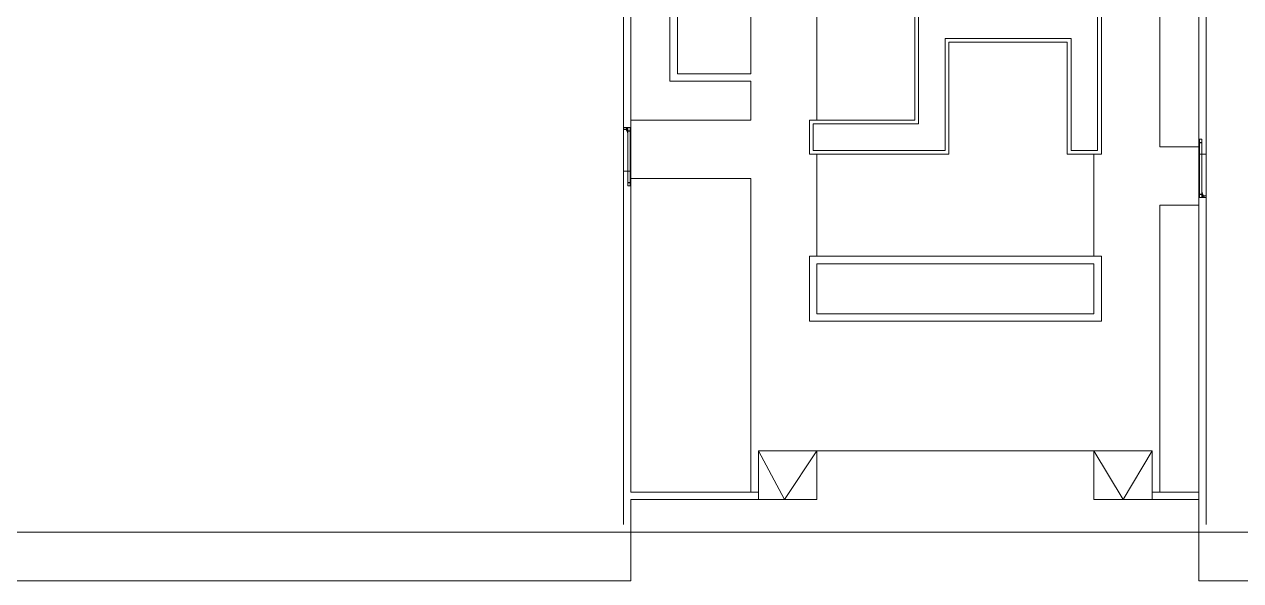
# Model space of a CAD drawing. Header units: metres. Extents: x 5205117 to 5948571, y 646915 to 1143748.
# Drawn here: x 5316649 to 5354140, y 884625 to 901778 of the extents above; entities that cross this region are included whole.
import ezdxf

# ---------------------------------------------------------------- set-up
doc = ezdxf.new("R2010")
doc.units = ezdxf.units.M
doc.header["$MEASUREMENT"] = 0
for name, color, linetype, lineweight in [('A-Door', 3, 'Continuous', 15), ('A-Elevation 1', 4, 'Continuous', 13), ('A-Elevation 2', 163, 'Continuous', 9), ('A-Elevation 3', 251, 'Continuous', 5), ('road', 7, 'Continuous', 9)]:
    doc.layers.add(name, color=color, linetype=linetype, lineweight=lineweight)

# ---------------------------------------------------------------- blocks, each defined once
blk = doc.blocks.new('A$C7DF671ED')
at = {"layer": 'A-Door'}
for p, q in [((-8, 1699), (-9, 1698)), ((-9, 1698), (-9, 1697)), ((-9, 1697), (-9, 1696)), ((-9, 1696), (-9, 1695)), ((-9, 1695), (-9, 1693)), ((-9, 1693), (-8, 1693)), ((-7, 1700), (-8, 1699)), ((-7, 1698), (-8, 1698)), ((-8, 1698), (-8, 1698)), ((-8, 1698), (-8, 1697)), ((-8, 1697), (-8, 1697)), ((-8, 1697), (-8, 1697)), ((-8, 1697), (-8, 1697)), ((-8, 1697), (-8, 1696)), ((-8, 1696), (-8, 1696)), ((-8, 1696), (-8, 1695)), ((-8, 1696), (-8, 1696)), ((-8, 1696), (-8, 1696)), ((-8, 1696), (-8, 1696)), ((-8, 1695), (-8, 1695)), ((-8, 1695), (-8, 1695)), ((-8, 1695), (-8, 1695)), ((-8, 1695), (-8, 1694)), ((-8, 1694), (-8, 1694)), ((-8, 1694), (-8, 1694)), ((-7, 1694), (-8, 1694)), ((-8, 1693), (-7, 1692)), ((-6, 1700), (-7, 1700)), ((-6, 1699), (-7, 1699)), ((-7, 1699), (-7, 1698)), ((-7, 1698), (-7, 1698)), ((-7, 1698), (-7, 1698)), ((-7, 1698), (-7, 1698)), ((-7, 1698), (-7, 1698)), ((-7, 1694), (-7, 1693)), ((-7, 1694), (-7, 1694)), ((-7, 1693), (-7, 1693)), ((-7, 1693), (-7, 1693)), ((-7, 1693), (-7, 1693)), ((-7, 1693), (-7, 1693)), ((-7, 1693), (-6, 1693)), ((-7, 1692), (-6, 1691)), ((-5, 1700), (-6, 1700)), ((-6, 1699), (-6, 1699)), ((-5, 1699), (-6, 1699)), ((-6, 1699), (-6, 1699)), ((-6, 1699), (-6, 1699)), ((-6, 1699), (-6, 1699)), ((-6, 1693), (-6, 1692)), ((-6, 1693), (-6, 1693)), ((-6, 1693), (-6, 1693)), ((-6, 1693), (-6, 1693)), ((-6, 1692), (-5, 1692)), ((-6, 1691), (-5, 1691)), ((-5, 1738), (0, 1738)), ((-5, 1738), (-5, 1733)), ((-5, 1733), (0, 1733)), ((-5, 1733), (-5, 1723)), ((-5, 1723), (0, 1723)), ((-5, 1723), (-5, 1718)), ((-5, 1718), (0, 1718)), ((-5, 1709), (-5, 1718)), ((-5, 1709), (0, 1709)), ((-5, 1709), (-5, 1700)), ((-5, 1700), (0, 1700)), ((-3, 1700), (-5, 1700)), ((-4, 1699), (-5, 1699)), ((-5, 1699), (-5, 1699)), ((-5, 1699), (-5, 1699)), ((-5, 1699), (-5, 1699)), ((-5, 1692), (-5, 1692)), ((-5, 1692), (-5, 1692)), ((-5, 1692), (-5, 1692)), ((-5, 1692), (-4, 1692)), ((-5, 1691), (-3, 1691)), ((-5, 1691), (-5, 1683)), ((0, 1691), (-5, 1691)), ((0, 1683), (-5, 1683)), ((-5, 1683), (-5, 1674)), ((0, 1674), (-5, 1674)), ((-5, 1674), (-5, 1668)), ((0, 1668), (-5, 1668)), ((-5, 1668), (-5, 1659)), ((0, 1659), (-5, 1659)), ((-5, 1659), (-5, 1654)), ((0, 1654), (-5, 1654)), ((-4, 1699), (-4, 1699)), ((-4, 1699), (-4, 1699)), ((-4, 1699), (-4, 1699)), ((-3, 1699), (-4, 1699)), ((-4, 1699), (-4, 1699)), ((-4, 1692), (-3, 1693)), ((-4, 1692), (-4, 1692)), ((-4, 1692), (-4, 1692)), ((-4, 1692), (-4, 1692)), ((-2, 1700), (-3, 1700)), ((-3, 1699), (-3, 1699)), ((-3, 1699), (-3, 1699)), ((-2, 1698), (-3, 1699)), ((-3, 1699), (-3, 1699)), ((-3, 1699), (-3, 1699)), ((-3, 1693), (-3, 1693)), ((-3, 1693), (-3, 1693)), ((-3, 1693), (-3, 1693)), ((-3, 1693), (-3, 1693)), ((-3, 1693), (-2, 1693)), ((-3, 1691), (-2, 1692)), ((-1, 1699), (-2, 1700)), ((-2, 1697), (-2, 1698)), ((-2, 1698), (-2, 1698)), ((-2, 1698), (-2, 1698)), ((-2, 1698), (-2, 1698)), ((-2, 1698), (-2, 1698)), ((-2, 1698), (-2, 1698)), ((-1, 1697), (-2, 1697)), ((-2, 1694), (-1, 1695)), ((-2, 1693), (-2, 1694)), ((-2, 1694), (-2, 1694)), ((-2, 1694), (-2, 1694)), ((-2, 1694), (-2, 1694)), ((-2, 1694), (-2, 1694)), ((-2, 1692), (-1, 1693)), ((-2, 1693), (-2, 1693)), ((-2, 1693), (-2, 1693)), ((-1, 1698), (-1, 1699)), ((0, 1697), (-1, 1698)), ((-1, 1696), (-1, 1697)), ((-1, 1697), (-1, 1697)), ((-1, 1697), (-1, 1697)), ((-1, 1697), (-1, 1697)), ((-1, 1696), (-1, 1696)), ((-1, 1696), (-1, 1696)), ((-1, 1695), (-1, 1696)), ((-1, 1696), (-1, 1696)), ((-1, 1693), (0, 1695)), ((-1, 1695), (-1, 1695)), ((-1, 1695), (-1, 1695)), ((-1, 1695), (-1, 1695)), ((-1, 1695), (-1, 1695)), ((-1, 1693), (-1, 1693)), ((0, 1800), (74, 1800)), ((0, 1738), (0, 1800)), ((0, 1738), (0, 1733)), ((0, 1723), (0, 1733)), ((0, 1718), (0, 1723)), ((0, 1709), (0, 1718)), ((0, 1700), (0, 1709)), ((74, 1700), (0, 1700)), ((0, 1696), (0, 1700)), ((0, 1696), (0, 1697)), ((0, 1695), (0, 1696)), ((0, 1693), (0, 1696)), ((0, 1691), (0, 1693)), ((0, 1691), (74, 1691)), ((0, 1683), (0, 1691)), ((0, 1683), (0, 1674)), ((0, 1668), (0, 1674)), ((0, 1659), (0, 1668)), ((0, 1654), (0, 1659)), ((0, 1654), (0, 109)), ((74, 1700), (74, 1800)), ((74, 1691), (74, 165)), ((0, 109), (74, 109)), ((0, 0), (0, 100)), ((0, 100), (74, 100)), ((74, 0), (0, 0)), ((81, 165), (74, 165)), ((74, 165), (74, 156)), ((81, 156), (74, 156)), ((74, 118), (74, 156)), ((74, 118), (75, 118)), ((74, 118), (74, 118)), ((74, 118), (74, 118)), ((74, 118), (74, 118)), ((74, 118), (74, 118)), ((74, 118), (74, 118)), ((75, 118), (74, 118)), ((74, 118), (74, 112)), ((81, 112), (74, 112)), ((74, 109), (74, 112)), ((78, 102), (74, 109)), ((74, 109), (74, 109)), ((74, 109), (74, 109)), ((74, 67), (74, 100)), ((74, 67), (79, 67)), ((74, 39), (74, 67)), ((74, 0), (74, 39)), ((74, 39), (79, 39)), ((81, 118), (75, 118)), ((81, 95), (78, 102)), ((82, 113), (79, 118)), ((79, 67), (79, 60)), ((79, 60), (91, 60)), ((79, 48), (79, 56)), ((92, 56), (79, 56)), ((79, 55), (79, 55)), ((79, 55), (79, 55)), ((79, 51), (79, 55)), ((79, 51), (79, 55)), ((79, 55), (79, 55)), ((81, 55), (79, 55)), ((79, 51), (79, 51)), ((79, 51), (79, 51)), ((79, 51), (79, 51)), ((79, 51), (80, 51)), ((93, 48), (79, 48)), ((79, 39), (79, 45)), ((79, 45), (93, 45)), ((80, 51), (81, 51)), ((80, 51), (80, 51)), ((80, 51), (80, 51)), ((81, 165), (81, 156)), ((81, 156), (81, 123)), ((86, 125), (81, 123)), ((81, 123), (81, 118)), ((81, 112), (81, 118)), ((84, 88), (81, 95)), ((81, 55), (82, 55)), ((81, 55), (81, 55)), ((81, 51), (82, 51)), ((81, 51), (81, 51)), ((81, 51), (81, 51)), ((86, 106), (82, 113)), ((82, 55), (83, 55)), ((82, 55), (82, 55)), ((82, 51), (82, 51)), ((82, 51), (83, 51)), ((83, 55), (84, 55)), ((83, 51), (84, 51)), ((87, 81), (84, 88)), ((84, 55), (86, 55)), ((84, 55), (84, 55)), ((84, 51), (86, 51)), ((84, 51), (84, 51)), ((90, 118), (86, 125)), ((89, 99), (86, 106)), ((86, 55), (87, 55)), ((86, 55), (86, 55)), ((86, 51), (86, 51)), ((86, 51), (87, 51)), ((89, 73), (87, 81)), ((87, 55), (88, 55)), ((87, 51), (88, 51)), ((88, 55), (89, 55)), ((88, 55), (88, 55)), ((88, 51), (89, 51)), ((88, 51), (88, 51)), ((92, 91), (89, 99)), ((90, 66), (89, 73)), ((89, 55), (89, 51)), ((89, 55), (90, 55)), ((89, 51), (90, 51)), ((89, 12), (90, 17)), ((89, 12), (90, 8)), ((94, 110), (90, 118)), ((91, 60), (90, 66)), ((90, 55), (91, 55)), ((90, 55), (90, 55)), ((90, 55), (90, 55)), ((91, 51), (90, 51)), ((90, 51), (90, 51)), ((90, 51), (90, 51)), ((90, 17), (92, 20)), ((92, 5), (90, 8)), ((91, 60), (110, 60)), ((91, 55), (91, 55)), ((92, 55), (91, 55)), ((92, 51), (91, 51)), ((91, 51), (91, 51)), ((95, 83), (92, 91)), ((92, 56), (93, 56)), ((92, 55), (92, 56)), ((92, 55), (92, 55)), ((94, 55), (92, 55)), ((92, 55), (92, 55)), ((93, 51), (92, 55)), ((92, 51), (92, 51)), ((93, 51), (92, 51)), ((92, 20), (94, 22)), ((95, 2), (92, 5)), ((93, 56), (94, 56)), ((93, 50), (93, 51)), ((94, 51), (93, 51)), ((93, 48), (93, 50)), ((93, 48), (111, 48)), ((93, 43), (93, 45)), ((93, 45), (112, 45)), ((94, 35), (93, 43)), ((98, 102), (94, 110)), ((94, 56), (95, 56)), ((94, 51), (94, 55)), ((95, 55), (94, 55)), ((94, 55), (94, 55)), ((94, 55), (94, 55)), ((94, 55), (94, 55)), ((95, 51), (94, 51)), ((94, 51), (94, 51)), ((94, 51), (94, 51)), ((94, 51), (94, 51)), ((94, 22), (94, 35)), ((94, 22), (95, 23)), ((94, 17), (94, 22)), ((112, 17), (94, 17)), ((97, 75), (95, 83)), ((95, 56), (96, 56)), ((97, 55), (95, 55)), ((97, 51), (95, 51)), ((95, 23), (98, 25)), ((98, 0), (95, 2)), ((96, 56), (96, 56)), ((96, 56), (96, 56)), ((96, 56), (96, 56)), ((97, 56), (96, 56)), ((99, 68), (97, 75)), ((97, 56), (99, 56)), ((97, 55), (97, 55)), ((98, 55), (97, 55)), ((97, 55), (97, 55)), ((97, 51), (97, 51)), ((98, 51), (97, 51)), ((97, 51), (97, 51)), ((101, 94), (98, 102)), ((98, 55), (98, 55)), ((99, 55), (98, 55)), ((98, 51), (98, 51)), ((98, 51), (99, 51)), ((103, 26), (98, 25)), ((101, 60), (99, 68)), ((99, 56), (99, 56)), ((102, 56), (99, 56)), ((100, 55), (99, 55)), ((99, 51), (100, 51)), ((100, 55), (100, 51)), ((100, 55), (100, 55)), ((100, 55), (100, 55)), ((100, 55), (100, 55)), ((100, 55), (100, 55)), ((100, 55), (111, 55)), ((100, 51), (100, 51)), ((100, 51), (100, 51)), ((100, 51), (100, 51)), ((100, 51), (100, 51)), ((111, 51), (100, 51)), ((104, 86), (101, 94)), ((102, 51), (101, 56)), ((102, 56), (103, 56)), ((102, 48), (102, 51)), ((102, 43), (102, 45)), ((103, 35), (102, 43)), ((103, 56), (111, 56)), ((103, 35), (103, 17)), ((107, 25), (103, 26)), ((107, 78), (104, 86)), ((109, 69), (107, 78)), ((111, 23), (107, 25)), ((107, 0), (111, 2)), ((110, 61), (109, 69)), ((110, 60), (110, 61)), ((110, 60), (163, 60)), ((111, 55), (111, 56)), ((111, 56), (163, 56)), ((113, 55), (111, 55)), ((111, 55), (111, 55)), ((111, 52), (111, 55)), ((111, 51), (111, 52)), ((113, 51), (111, 51)), ((111, 51), (111, 51)), ((111, 48), (111, 51)), ((111, 48), (163, 48)), ((112, 22), (111, 23)), ((111, 2), (114, 5)), ((112, 44), (112, 45)), ((112, 45), (163, 45)), ((112, 35), (112, 44)), ((112, 22), (112, 35)), ((114, 20), (112, 22)), ((112, 21), (112, 22)), ((112, 17), (112, 19)), ((115, 55), (113, 55)), ((115, 51), (113, 51)), ((115, 17), (114, 20)), ((114, 5), (115, 8)), ((115, 55), (115, 55)), ((115, 55), (115, 51)), ((115, 55), (115, 55)), ((115, 55), (115, 55)), ((115, 55), (115, 55)), ((116, 55), (115, 55)), ((115, 51), (115, 51)), ((116, 51), (115, 51)), ((115, 51), (115, 51)), ((115, 51), (115, 51)), ((115, 51), (115, 51)), ((115, 17), (116, 12)), ((115, 8), (116, 12)), ((116, 55), (116, 55)), ((116, 55), (116, 51)), ((116, 55), (116, 55)), ((116, 55), (116, 55)), ((117, 55), (116, 55)), ((116, 51), (116, 51)), ((116, 51), (116, 51)), ((116, 51), (116, 51)), ((117, 51), (116, 51)), ((141, 55), (117, 55)), ((117, 51), (149, 51)), ((141, 55), (141, 55)), ((149, 55), (141, 55)), ((149, 55), (149, 51)), ((153, 55), (149, 55)), ((157, 51), (149, 51)), ((153, 55), (153, 55)), ((157, 55), (153, 55)), ((157, 51), (157, 55)), ((157, 55), (163, 55)), ((157, 51), (163, 51)), ((163, 60), (163, 60)), ((163, 60), (164, 60)), ((163, 60), (163, 60)), ((163, 56), (163, 55)), ((163, 55), (163, 51)), ((163, 55), (166, 55)), ((163, 51), (163, 48)), ((163, 51), (166, 51)), ((163, 45), (163, 45)), ((163, 45), (163, 45)), ((163, 45), (164, 45)), ((164, 60), (164, 59)), ((164, 59), (165, 59)), ((164, 59), (164, 59)), ((164, 45), (165, 46)), ((164, 45), (164, 45)), ((164, 45), (164, 45)), ((165, 59), (165, 59)), ((165, 59), (165, 58)), ((165, 58), (165, 58)), ((165, 58), (165, 58)), ((165, 58), (166, 57)), ((165, 47), (166, 47)), ((165, 46), (165, 47)), ((165, 47), (165, 47)), ((165, 46), (165, 46)), ((165, 46), (165, 46)), ((166, 57), (166, 57)), ((166, 57), (166, 55)), ((166, 55), (166, 51)), ((166, 55), (167, 55)), ((166, 51), (166, 48)), ((166, 51), (167, 51)), ((166, 48), (166, 47)), ((167, 55), (167, 55)), ((167, 55), (167, 51)), ((167, 55), (167, 55)), ((167, 55), (167, 55)), ((171, 55), (167, 55)), ((167, 51), (167, 51)), ((167, 51), (167, 51)), ((167, 51), (167, 51)), ((167, 51), (176, 51)), ((172, 55), (171, 55)), ((172, 55), (173, 55)), ((173, 55), (173, 55)), ((175, 55), (173, 55)), ((176, 55), (175, 55)), ((175, 55), (175, 55)), ((176, 55), (176, 51)), ((178, 55), (176, 55)), ((176, 55), (176, 55)), ((178, 51), (176, 51)), ((178, 55), (179, 55)), ((179, 51), (178, 51)), ((179, 55), (180, 55)), ((180, 51), (179, 51)), ((180, 55), (180, 55)), ((180, 55), (180, 55)), ((180, 55), (181, 55)), ((180, 51), (180, 51)), ((180, 51), (180, 51)), ((181, 51), (180, 51)), ((181, 55), (181, 55)), ((181, 51), (181, 55)), ((181, 51), (181, 51)), ((98, 0), (103, -1)), ((107, 0), (103, -1))]:
    blk.add_line(p, q, dxfattribs=at)

msp = doc.modelspace()

# ---------------------------------------------------------------- linework, layer by layer
at = {"layer": 'A-Elevation 1'}
for points in [[(5335116.9, 898595.1), (5335346.9, 898595.1), (5335346.9, 919820.1), (5335116.9, 919820.1)], [(5352846.9, 897775.1), (5352846.9, 911535.1), (5353076.9, 911535.1), (5353076.9, 897775.1)]]:
    msp.add_lwpolyline(points, close=True, dxfattribs=at)
for points in [[(5335346.9, 886125.3), (5335346.9, 887125.1), (5339276.9, 887125.1), (5339276.9, 887355.1), (5335346.9, 887355.1), (5335346.9, 897255.1), (5335116.9, 897255.1), (5335116.9, 886355.3)], [(5352846.9, 886125.1), (5352846.9, 887125.1), (5351416.9, 887125.1), (5351416.9, 887355.1), (5352846.9, 887355.1), (5352846.9, 896435.1), (5353076.9, 896435.1), (5353076.9, 886355.1)]]:
    msp.add_lwpolyline(points, dxfattribs=at)
at = {"layer": 'A-Elevation 1', "ltscale": 5}
for points in [[(5349846.9, 892625.1), (5340846.9, 892625.1), (5340846.9, 894625.1), (5349846.9, 894625.1)], [(5349616.9, 892855.1), (5341076.9, 892855.1), (5341076.9, 894395.1), (5349616.9, 894395.1)]]:
    msp.add_lwpolyline(points, close=True, dxfattribs=at)
at = {"layer": 'A-Elevation 2', "ltscale": 5, "flags": 128}
for points in [[(5344096.9, 908825.1), (5344096.9, 898825.1), (5340846.9, 898825.1), (5340846.9, 897775.1), (5345146.9, 897775.1), (5345146.9, 901225.1), (5348796.9, 901225.1), (5348796.9, 897775.1), (5349846.9, 897775.1), (5349846.9, 902275.1)], [(5344211.9, 908940.1), (5344211.9, 898710.1), (5340961.9, 898710.1), (5340961.9, 897890.1), (5345031.9, 897890.1), (5345031.9, 901340.1), (5348911.9, 901340.1), (5348911.9, 897890.1), (5349731.9, 897890.1), (5349731.9, 902160.1)]]:
    msp.add_lwpolyline(points, dxfattribs=at)
at = {"layer": 'A-Elevation 3', "ltscale": 5}
for p, q in [((5335116.9, 898595.1), (5335116.9, 897255.1)), ((5335346.9, 898595.1), (5335346.9, 897255.1)), ((5352846.9, 897775.1), (5352846.9, 896435.1)), ((5353076.9, 897775.1), (5353076.9, 896435.1))]:
    msp.add_line(p, q, dxfattribs=at)
at = {"layer": 'A-Elevation 3', "ltscale": 5, "flags": 128}
for points in [[(5335346.9, 919590.1), (5339046.9, 919590.1), (5339046.9, 918390.1), (5336546.9, 918390.1), (5336546.9, 900025.1), (5339046.9, 900025.1), (5339046.9, 898825.1), (5335346.9, 898825.1)], [(5352846.9, 911305.1), (5351646.9, 911305.1), (5351646.9, 898005.1), (5352846.9, 898005.1)], [(5341076.9, 908825.1), (5341076.9, 906325.1), (5341906.9, 906325.1), (5341906.9, 904325.1), (5341076.9, 904325.1), (5341076.9, 898825.1)], [(5341076.9, 897775.1), (5341076.9, 894625.1)], [(5349616.9, 894625.1), (5349616.9, 897775.1)], [(5335346.9, 897025.1), (5339046.9, 897025.1), (5339046.9, 887355.1)], [(5352846.9, 896205.1), (5351646.9, 896205.1), (5351646.9, 887355.1)], [(5339276.9, 887355.1), (5339276.9, 888625.1), (5351416.9, 888625.1), (5351416.9, 887355.1)], [(5339276.9, 887125.1), (5341076.9, 887125.1), (5341076.9, 888625.1)], [(5339276.9, 888625.1), (5340076.9, 887125.1), (5341076.9, 888625.1)], [(5349616.9, 888625.1), (5349616.9, 887125.1), (5351416.9, 887125.1)], [(5349616.9, 888625.1), (5350516.9, 887125.1), (5351416.9, 888625.1)]]:
    msp.add_lwpolyline(points, dxfattribs=at)
msp.add_lwpolyline([(5339046.9, 915410.1), (5339046.9, 900255.1), (5336776.9, 900255.1), (5336776.9, 918160.1), (5339046.9, 918160.1), (5339046.9, 917410.1), (5338216.9, 917410.1), (5338216.9, 915410.1)], close=True, dxfattribs=at)
at = {"layer": 'road', "ltscale": 0.5}
for p, q in [((5294846.9, 886125.3), (5390846.9, 886125.3)), ((5335346.9, 884625.3), (5294846.9, 884625.3)), ((5390846.9, 884625.3), (5352846.9, 884625.3))]:
    msp.add_line(p, q, dxfattribs=at)
msp.add_lwpolyline([(5352846.9, 884625.3), (5352846.9, 926525.3), (5350346.9, 926525.3), (5350346.9, 966925.3), (5347846.9, 966925.3), (5347846.9, 987125.3), (5352846.9, 987125.3), (5352846.9, 1007325.3), (5350346.9, 1007325.3), (5350346.9, 1027525.3), (5347846.9, 1027525.3), (5347846.9, 1047125.3), (5350346.9, 1047125.3), (5350346.9, 1089194.5)], dxfattribs=at)
at = {"layer": 'road', "ltscale": 0.5, "flags": 128}
msp.add_lwpolyline([(5335346.9, 886125.3), (5335346.9, 884625.3)], dxfattribs=at)

# ---------------------------------------------------------------- block references
at = {"layer": 'A-Door', "rotation": 180}
msp.add_blockref('A$C7DF671ED', (5335321.9, 898595.1), dxfattribs=at)
at = {"layer": 'A-Door'}
msp.add_blockref('A$C7DF671ED', (5352871.9, 896435.1), dxfattribs=at)

doc.saveas('drawing.dxf')
